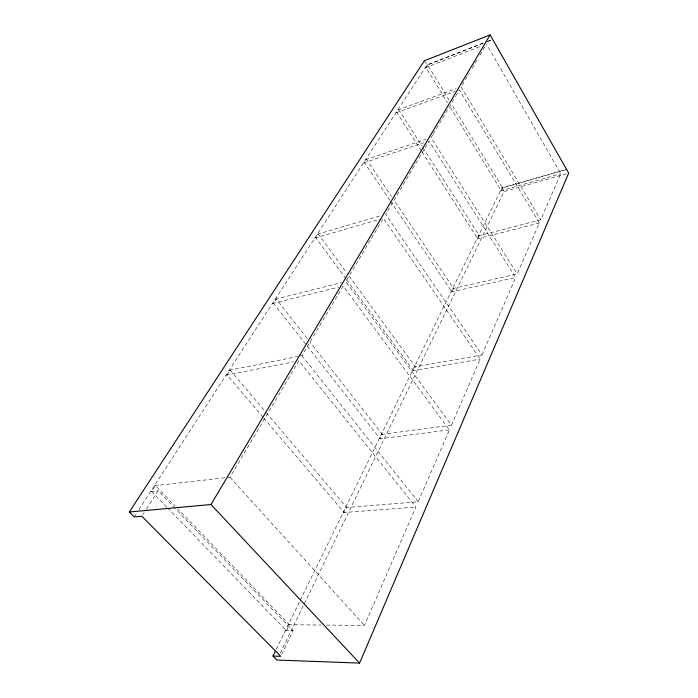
<?xml version="1.0" encoding="UTF-8"?>
<svg xmlns="http://www.w3.org/2000/svg" width="698" height="698" viewBox="0 0 698 698"><rect width="100%" height="100%" fill="white"/><g stroke="black" fill="none" stroke-linecap="round" stroke-linejoin="round"><path stroke-width="0.52" stroke-dasharray="3.49 2.62" d="M326.359 625.085L364.426 625.417L415.895 507.036L298.892 360.796L229.939 477.223L226.702 477.589M345.571 507.586L418.181 501.783L449.442 429.863L343.172 286.023L301.92 355.675L298.761 356.312M451.466 425.213L480.215 359.077L383.342 218.204L345.824 281.547L451.466 425.213L381.335 434.435M482.013 354.959L515.674 277.525L429.078 140.961L385.662 214.277L482.013 354.959L414.342 366.912M452.636 288.606L517.218 273.965L539.397 222.967L459.371 89.824L456.038 95.443M478.4 235.907L540.784 219.765L560.799 173.741L487.03 44.969M281.695 654.349L293.081 630.8L176.262 509.592M280.291 653.188L504.139 191.488L568.687 173.148M502.787 187.579L501.251 190.72L449.713 106.428M276.312 649.227L299.73 601.336M300.201 600.359L501.906 187.832L566.497 169.291M432.725 134.801L431.067 137.611L517.218 273.965M433.284 133.868L455.489 96.376M462.242 84.973L469.405 72.871M472.162 68.221L477.676 58.911M479.875 55.194L486.489 44.026M143.02 514.426L144.181 512.611M146.51 508.982L158.167 490.825L175.503 508.807M134.208 516.904L136.546 513.292M138.885 509.688L426.932 64.94L486.567 41.706M427.822 64.591L425.928 67.523L447.453 102.719M487.579 41.313L492.64 39.341M483.348 43.189L427.638 64.888L449.067 100.032M487.405 41.61L492.465 39.638M425.03 67.872L481.445 45.981M397.764 109.97L456.021 88.698M395.862 112.902L455.332 91.29M365.569 159.685L425.946 139.338M363.449 162.957L423.948 142.68M317.276 234.249L380.48 215.787M314.807 238.053L381.256 218.806M566.357 169.614L502.639 187.893L451.318 103.732M500.37 190.973L560.799 173.741M476.874 239.03L539.397 222.967M275.204 299.215L341.61 282.603M272.412 303.517L338.949 287.061M450.952 292.052L515.674 277.525M229.162 370.298L297.706 356.521M225.995 375.184L293.605 361.834M412.405 370.891L480.215 359.077M379.154 438.885L449.442 429.863M154.398 485.729L225.62 477.711M150.567 491.645L158.167 490.825M343.119 512.585L415.895 507.036M288.283 624.745L320.914 625.033M285.369 630.695L293.081 630.8M166.796 507.167L151.649 491.523L155.48 485.607L175.041 505.928M167.555 507.952L286.468 630.713L289.373 624.754L178.042 509.06M229.939 477.223L364.426 625.417M263.024 417.23L227.042 374.974L230.209 370.088L265.973 412.3M263.731 418.058L344.175 512.506L346.618 507.498L266.671 413.129M301.92 355.675L418.181 501.783M307.12 338.364L276.216 298.953L273.433 303.264L380.174 438.754L382.347 434.304L309.807 341.784M345.972 278.877L315.801 237.774L318.262 233.961L346.548 272.656M346.618 279.75L413.391 370.717L415.327 366.738L347.185 273.537M389.92 200.317L364.4 162.634L366.52 159.362L391.482 196.356M390.531 201.216L451.894 291.843L453.578 288.387L393.916 199.968M421.444 150.986L396.787 112.57L398.689 109.638L422.054 146.17M422.028 151.902L477.79 238.795L479.308 235.671L422.639 147.077M424.375 60.752L426.932 64.94M501.906 187.832L504.139 191.488M461.142 86.831L540.784 219.765"/><path stroke-width="1.05" d="M272.97 656.05L276.958 660.046L359.566 663.1L568.687 173.148L490.118 34.9L424.375 60.752L129.313 511.992L134.208 516.904L141.851 516.241L280.744 656.312L272.97 656.05L275.361 651.173M129.313 511.992L210.979 504.523L490.118 34.9M210.979 504.523L359.566 663.1"/></g></svg>
